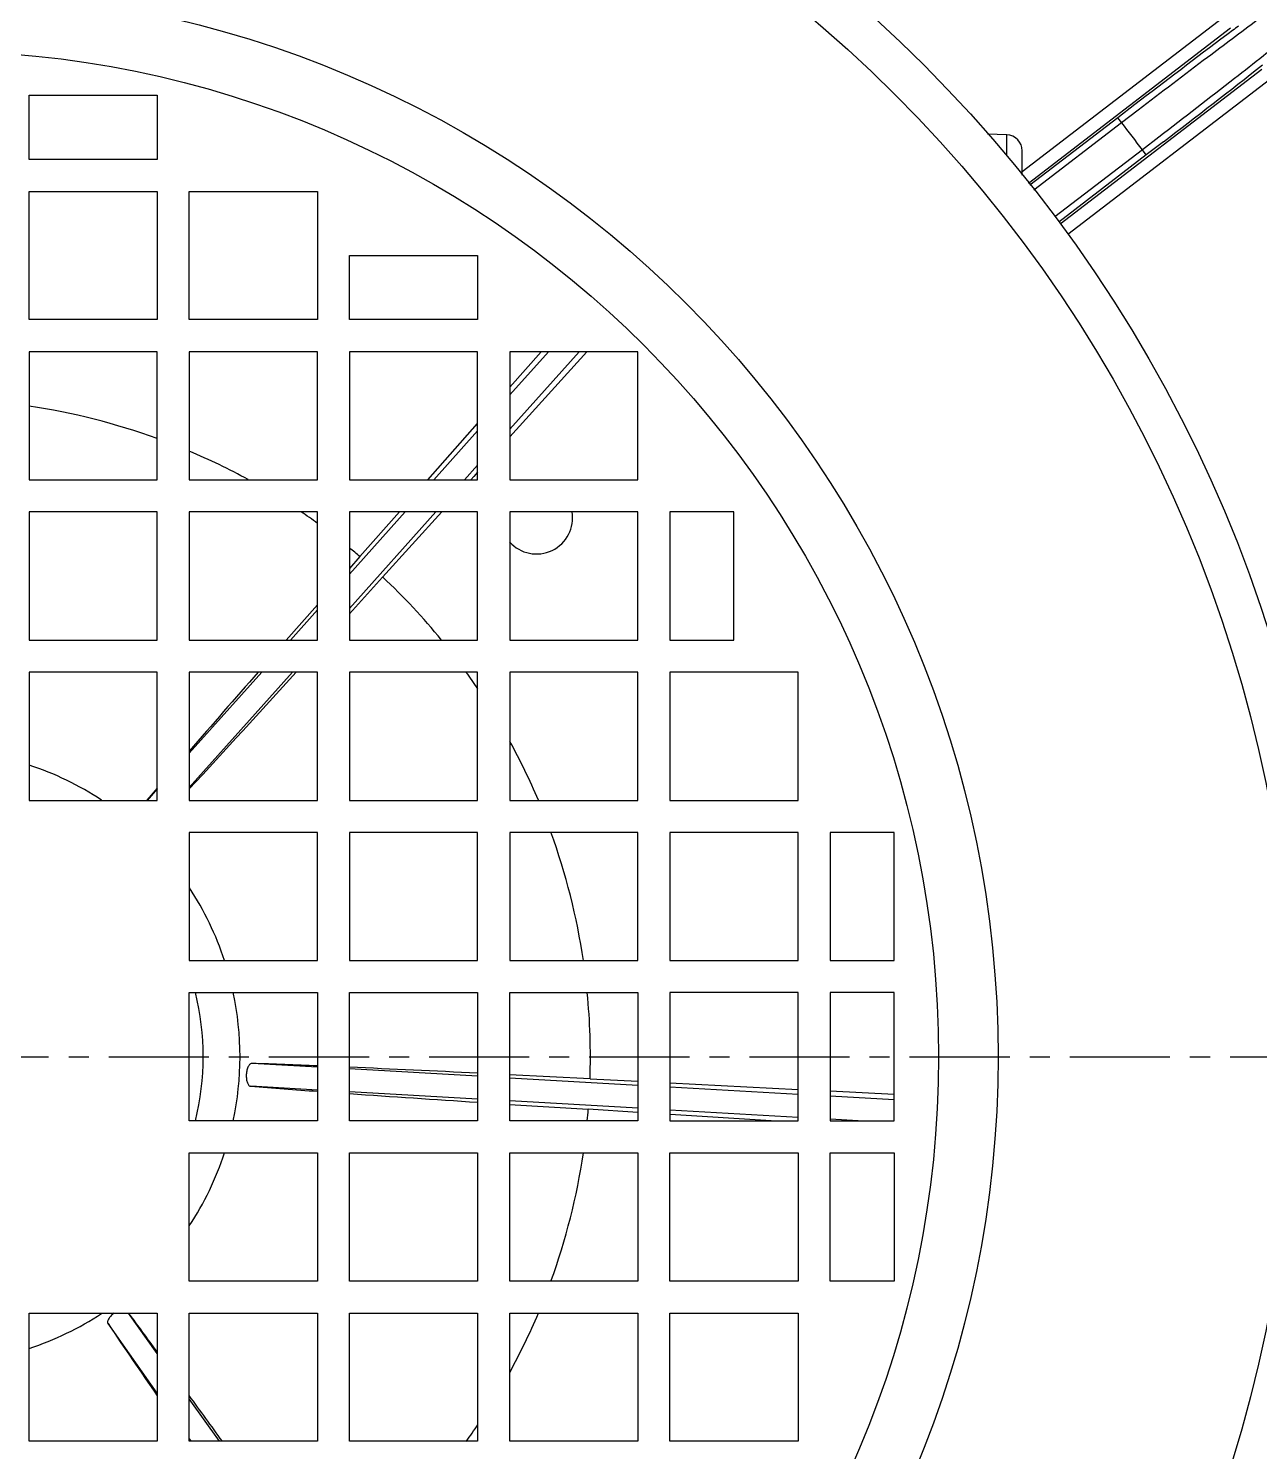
# Model space of a CAD drawing. Header units: millimetres. Extents: x -6 to 705, y -10 to 538.
# Drawn here: x 505.82 to 521.19, y 315.1 to 332.86 of the extents above; entities that cross this region are included whole.
import ezdxf

# ---------------------------------------------------------------- set-up
doc = ezdxf.new("R2010")
doc.units = ezdxf.units.MM
doc.linetypes.add('CENTER', pattern=[2, 1.25, -0.25, 0.25, -0.25])
doc.layers.add('02___PRT_ALL_AXES', color=7, linetype='Continuous')
doc.layers.add('\\M+5D6D0\\M+5D0C4\\M+5CFDF\\M+5B2E3', color=7, linetype='CENTER', lineweight=25)

msp = doc.modelspace()

# ---------------------------------------------------------------- linework, layer by layer
at = {"color": 0, "linetype": 'Continuous', "lineweight": -3}
for p, q in [((520.731, 332.989), (518.229, 331.069)), ((520.828, 332.862), (518.307, 330.927)), ((518.704, 330.421), (521.22, 332.352)), ((518.799, 330.292), (521.317, 332.225)), ((505.829, 332.026), (507.429, 332.026)), ((505.829, 331.226), (505.829, 332.026)), ((507.429, 332.026), (507.429, 331.226)), ((519.635, 331.909), (519.422, 331.746)), ((519.677, 331.84), (519.47, 331.682)), ((519.422, 331.746), (518.325, 330.904)), ((519.47, 331.682), (518.375, 330.841)), ((519.471, 331.682), (519.422, 331.746)), ((518.036, 331.533), (517.796, 331.541)), ((518.036, 331.273), (518.036, 331.533)), ((519.935, 331.503), (519.729, 331.345)), ((519.991, 331.445), (519.778, 331.282)), ((518.229, 331.027), (518.229, 331.333)), ((519.729, 331.345), (518.637, 330.507)), ((519.778, 331.282), (518.686, 330.444)), ((519.778, 331.282), (519.729, 331.345)), ((507.429, 331.226), (505.829, 331.226)), ((505.829, 330.826), (507.429, 330.826)), ((505.829, 329.226), (505.829, 330.826)), ((507.429, 330.826), (507.429, 329.226)), ((507.829, 330.826), (509.429, 330.826)), ((507.829, 329.226), (507.829, 330.826)), ((509.429, 330.826), (509.429, 329.226)), ((509.829, 330.026), (511.429, 330.026)), ((509.829, 329.226), (509.829, 330.026)), ((511.429, 330.026), (511.429, 329.226)), ((507.429, 329.226), (505.829, 329.226)), ((509.429, 329.226), (507.829, 329.226)), ((511.429, 329.226), (509.829, 329.226)), ((507.429, 328.826), (505.829, 328.826)), ((505.829, 328.826), (505.829, 327.226)), ((507.429, 327.226), (507.429, 328.826)), ((509.429, 328.826), (507.829, 328.826)), ((507.829, 328.826), (507.829, 327.226)), ((509.429, 327.226), (509.429, 328.826)), ((511.429, 328.826), (509.829, 328.826)), ((509.829, 328.826), (509.829, 327.226)), ((511.429, 327.226), (511.429, 328.826)), ((511.829, 328.826), (511.829, 327.226)), ((513.429, 328.826), (511.829, 328.826)), ((512.696, 328.826), (511.829, 327.857)), ((512.313, 328.826), (511.829, 328.286)), ((512.791, 328.826), (511.829, 327.764)), ((511.829, 328.383), (512.221, 328.826)), ((513.429, 327.226), (513.429, 328.826)), ((510.806, 327.226), (511.429, 327.931)), ((511.429, 327.839), (510.881, 327.226)), ((511.429, 327.41), (511.264, 327.226)), ((505.829, 327.226), (507.429, 327.226)), ((507.829, 327.226), (509.429, 327.226)), ((509.829, 327.226), (511.429, 327.226)), ((511.381, 327.27), (511.342, 327.226)), ((511.429, 327.322), (511.381, 327.27)), ((511.829, 327.226), (513.429, 327.226)), ((505.829, 326.826), (505.829, 325.226)), ((507.429, 326.826), (505.829, 326.826)), ((507.429, 325.226), (507.429, 326.826)), ((507.829, 326.826), (507.829, 325.226)), ((509.429, 326.826), (507.829, 326.826)), ((509.429, 325.226), (509.429, 326.826)), ((509.829, 326.826), (509.829, 325.226)), ((510.906, 326.826), (509.829, 325.622)), ((510.523, 326.826), (509.829, 326.051)), ((511.429, 326.826), (509.829, 326.826)), ((509.959, 326.268), (510.452, 326.826)), ((510.98, 326.826), (510.243, 326.013)), ((511.429, 325.226), (511.429, 326.826)), ((511.829, 326.826), (511.829, 325.226)), ((513.429, 326.826), (511.829, 326.826)), ((513.429, 325.226), (513.429, 326.826)), ((513.829, 326.826), (513.829, 325.226)), ((514.629, 326.826), (513.829, 326.826)), ((514.629, 325.226), (514.629, 326.826)), ((509.959, 326.268), (509.828, 326.12)), ((509.828, 325.556), (510.243, 326.013)), ((509.428, 325.667), (509.04, 325.226)), ((509.429, 325.604), (509.091, 325.226)), ((505.829, 325.226), (507.429, 325.226)), ((507.829, 325.226), (509.429, 325.226)), ((509.829, 325.226), (511.429, 325.226)), ((511.829, 325.226), (513.429, 325.226)), ((513.829, 325.226), (514.629, 325.226)), ((505.829, 324.826), (505.829, 323.226)), ((507.429, 324.826), (505.829, 324.826)), ((507.429, 323.226), (507.429, 324.826)), ((507.829, 324.826), (507.829, 323.226)), ((509.117, 324.826), (507.829, 323.388)), ((508.733, 324.826), (507.829, 323.816)), ((509.429, 324.826), (507.829, 324.826)), ((509.429, 323.226), (509.429, 324.826)), ((509.829, 324.826), (509.829, 323.226)), ((511.429, 324.826), (509.829, 324.826)), ((511.429, 323.226), (511.429, 324.826)), ((511.829, 324.826), (511.829, 323.226)), ((513.429, 324.826), (511.829, 324.826)), ((513.429, 323.226), (513.429, 324.826)), ((513.829, 324.826), (513.829, 323.226)), ((515.429, 324.826), (513.829, 324.826)), ((515.429, 323.226), (515.429, 324.826)), ((507.351, 323.291), (507.296, 323.226)), ((507.429, 323.369), (507.301, 323.226)), ((507.428, 323.38), (507.351, 323.291)), ((505.829, 323.226), (507.429, 323.226)), ((507.829, 323.226), (509.429, 323.226)), ((509.829, 323.226), (511.429, 323.226)), ((511.829, 323.226), (513.429, 323.226)), ((513.829, 323.226), (515.429, 323.226)), ((507.829, 322.826), (507.829, 321.226)), ((509.429, 322.826), (507.829, 322.826)), ((509.429, 321.226), (509.429, 322.826)), ((509.829, 322.826), (509.829, 321.226)), ((511.429, 322.826), (509.829, 322.826)), ((511.429, 321.226), (511.429, 322.826)), ((511.829, 322.826), (511.829, 321.226)), ((513.429, 322.826), (511.829, 322.826)), ((513.429, 321.226), (513.429, 322.826)), ((513.829, 322.826), (513.829, 321.226)), ((515.429, 322.826), (513.829, 322.826)), ((515.429, 321.226), (515.429, 322.826)), ((515.829, 322.826), (515.829, 321.226)), ((516.629, 322.826), (515.829, 322.826)), ((516.629, 321.226), (516.629, 322.826)), ((507.829, 321.226), (509.429, 321.226)), ((509.829, 321.226), (511.429, 321.226)), ((511.829, 321.226), (513.429, 321.226)), ((513.829, 321.226), (515.429, 321.226)), ((515.829, 321.226), (516.629, 321.226)), ((507.829, 319.226), (507.829, 320.826)), ((507.829, 320.826), (509.429, 320.826)), ((509.429, 320.826), (509.429, 319.226)), ((509.829, 319.226), (509.829, 320.826)), ((509.829, 320.826), (511.429, 320.826)), ((511.429, 320.826), (511.429, 319.226)), ((511.829, 319.226), (511.829, 320.826)), ((511.829, 320.826), (513.429, 320.826)), ((513.429, 320.826), (513.429, 319.226)), ((513.829, 320.826), (513.829, 319.226)), ((515.429, 320.826), (513.829, 320.826)), ((515.429, 319.226), (515.429, 320.826)), ((515.829, 320.826), (515.829, 319.226)), ((516.629, 320.826), (515.829, 320.826)), ((516.629, 319.226), (516.629, 320.826)), ((509.429, 319.896), (508.612, 319.943)), ((511.429, 319.783), (509.829, 319.874)), ((512.832, 319.751), (511.828, 319.801)), ((513.429, 319.669), (511.829, 319.76)), ((512.832, 319.751), (513.429, 319.721)), ((509.429, 319.61), (508.596, 319.657)), ((511.429, 319.496), (509.829, 319.587)), ((513.829, 319.7), (515.429, 319.619)), ((515.429, 319.555), (513.829, 319.646)), ((515.829, 319.599), (516.629, 319.558)), ((516.629, 319.487), (515.829, 319.532)), ((511.828, 319.432), (512.811, 319.37)), ((513.429, 319.383), (511.829, 319.474)), ((513.429, 319.331), (512.811, 319.37)), ((515.431, 319.269), (513.829, 319.36)), ((509.429, 319.226), (507.829, 319.226)), ((511.429, 319.226), (509.829, 319.226)), ((513.429, 319.226), (511.829, 319.226)), ((513.829, 319.226), (515.429, 319.226)), ((515.092, 319.226), (513.834, 319.305)), ((515.829, 319.226), (516.629, 319.226)), ((516.18, 319.226), (515.83, 319.246)), ((507.829, 317.226), (507.829, 318.826)), ((507.829, 318.826), (509.429, 318.826)), ((509.429, 318.826), (509.429, 317.226)), ((509.829, 317.226), (509.829, 318.826)), ((509.829, 318.826), (511.429, 318.826)), ((511.429, 318.826), (511.429, 317.226)), ((511.829, 317.226), (511.829, 318.826)), ((511.829, 318.826), (513.429, 318.826)), ((513.429, 318.826), (513.429, 317.226)), ((513.829, 317.226), (513.829, 318.826)), ((513.829, 318.826), (515.429, 318.826)), ((515.429, 318.826), (515.429, 317.226)), ((515.829, 317.226), (515.829, 318.826)), ((515.829, 318.826), (516.629, 318.826)), ((516.629, 318.826), (516.629, 317.226)), ((509.429, 317.226), (507.829, 317.226)), ((511.429, 317.226), (509.829, 317.226)), ((513.429, 317.226), (511.829, 317.226)), ((515.429, 317.226), (513.829, 317.226)), ((516.629, 317.226), (515.829, 317.226)), ((505.829, 315.226), (505.829, 316.826)), ((505.829, 316.826), (507.429, 316.826)), ((507.429, 315.827), (506.814, 316.695)), ((507.429, 316.321), (507.071, 316.826)), ((507.429, 316.826), (507.429, 315.226)), ((507.829, 315.226), (507.829, 316.826)), ((507.829, 316.826), (509.429, 316.826)), ((509.429, 316.826), (509.429, 315.226)), ((509.829, 315.226), (509.829, 316.826)), ((509.829, 316.826), (511.429, 316.826)), ((511.429, 316.826), (511.429, 315.226)), ((511.829, 315.226), (511.829, 316.826)), ((511.829, 316.826), (513.429, 316.826)), ((513.429, 316.826), (513.429, 315.226)), ((513.829, 315.226), (513.829, 316.826)), ((513.829, 316.826), (515.429, 316.826)), ((515.429, 316.826), (515.429, 315.226)), ((508.205, 315.226), (507.829, 315.757)), ((507.429, 315.226), (505.829, 315.226)), ((507.855, 315.226), (507.829, 315.262)), ((509.429, 315.226), (507.829, 315.226)), ((511.429, 315.226), (509.829, 315.226)), ((513.429, 315.226), (511.829, 315.226)), ((515.429, 315.226), (513.829, 315.226))]:
    msp.add_line(p, q, dxfattribs=at)
for radius in [17.5, 16.986, 13.298, 12.555]:
    msp.add_circle((504.629, 320.026), radius, dxfattribs=at)
for centre, radius, start, end in [((504.629, 320.026), 32.486, 15.9044, 61.2384), ((504.629, 320.026), 32.5, 15.9339, 61.209), ((504.629, 320.026), 32.419, 15.9446, 61.1982), ((565.465, 273.345), 74.358, 126.79371, 126.93637), ((615.228, 207.26), 157.084, 126.95954, 127.48449), ((432.189, 445.895), 144.25, 307.49412, 308.11721), ((504.629, 320.026), 18.872, 36.8547, 38.1453), ((518.029, 331.333), 0.2, 0, 88), ((504.629, 320.026), 8.208, 70.0502, 81.5907), ((504.629, 320.026), 8.208, 61.3541, 67.052), ((504.629, 320.026), 8.208, 54.1936, 55.9619), ((504.629, 320.026), 8.208, 49.5071, 50.6691), ((504.629, 320.026), 8.208, 39.3231, 46.8408), ((323.979, 493.287), 250.346, 317.25499, 317.70756), ((734.631, 126.53), 300.618, 138.72872, 138.97757), ((504.629, 320.026), 8.208, 34.0236, 35.7999), ((504.629, 320.026), 8.208, 22.9521, 28.6591), ((504.629, 320.026), 3.833, 56.6996, 71.7411), ((504.629, 320.026), 8.208, 8.4073, 19.9541), ((504.629, 320.026), 3.833, 18.2431, 33.347), ((504.629, 320.026), 3.373, 346.3056, 13.728), ((504.629, 320.026), 3.833, 347.9591, 12.0455), ((504.629, 320.026), 8.208, 358.0786, 5.5949), ((504.121, 192.492), 127.53, 87.61484, 87.98176), ((494.272, -34.671), 354.907, 87.22924, 87.48779), ((517.378, 430.799), 111.488, 265.48181, 265.91068), ((532.156, 638.211), 319.426, 265.99182, 266.27948), ((504.629, 320.026), 8.208, 354.4043, 355.4122), ((504.629, 320.026), 3.833, 326.6063, 341.7532), ((504.629, 320.026), 8.208, 340.0444, 351.5916), ((504.629, 320.026), 3.833, 288.2483, 303.3196), ((607.842, 384.997), 121.95, 214.06142, 214.5734), ((411.544, 246.034), 118.9, 36.25165, 36.54111), ((504.629, 320.026), 8.208, 331.3225, 337.0444), ((264.232, 138.466), 301.306, 35.91966, 36.05345), ((504.629, 320.026), 8.208, 324.2078, 325.9812)]:
    msp.add_arc(centre, radius, start, end, dxfattribs=at)
for points, knots in [([(521.163, 332.963), (520.955, 332.81), (520.459, 332.437), (519.965, 332.061), (519.677, 331.84)], [0, 0, 0, 0, 0.415385, 1, 1, 1, 1]), ([(521.489, 332.717), (521.407, 332.65), (521.204, 332.489), (520.687, 332.083), (520.251, 331.746), (519.935, 331.503)], [0, 0, 0, 0, 0.161579, 0.394079, 1, 1, 1, 1]), ([(508.612, 319.943), (508.608, 319.943), (508.599, 319.941), (508.586, 319.934), (508.575, 319.922), (508.56, 319.897), (508.547, 319.857), (508.542, 319.823), (508.541, 319.804)], [0, 0, 0, 0, 0.074498, 0.157593, 0.255834, 0.372491, 0.660958, 1, 1, 1, 1]), ([(508.541, 319.804), (508.54, 319.785), (508.541, 319.75), (508.55, 319.708), (508.561, 319.683), (508.571, 319.669), (508.583, 319.66), (508.591, 319.658), (508.596, 319.657)], [0, 0, 0, 0, 0.339081, 0.627503, 0.744244, 0.842352, 0.925414, 1, 1, 1, 1]), ([(506.891, 316.826), (506.876, 316.815), (506.85, 316.793), (506.824, 316.761), (506.812, 316.737), (506.808, 316.721), (506.808, 316.707), (506.812, 316.699), (506.814, 316.695)], [0, 0, 0, 0, 0.339679, 0.62722, 0.743514, 0.84166, 0.925011, 1, 1, 1, 1])]:
    msp.add_open_spline(points, degree=3, knots=knots, dxfattribs=at)
at = {"layer": '02___PRT_ALL_AXES', "color": 0, "linetype": 'Continuous', "lineweight": -3}
msp.add_arc((512.165, 326.751), 0.45, 221.6101, 9.635, dxfattribs=at)
at = {"layer": '\\M+5D6D0\\M+5D0C4\\M+5CFDF\\M+5B2E3', "color": 1}
msp.add_line((462.823, 320.026), (546.435, 320.026), dxfattribs=at)

doc.saveas('drawing.dxf')
